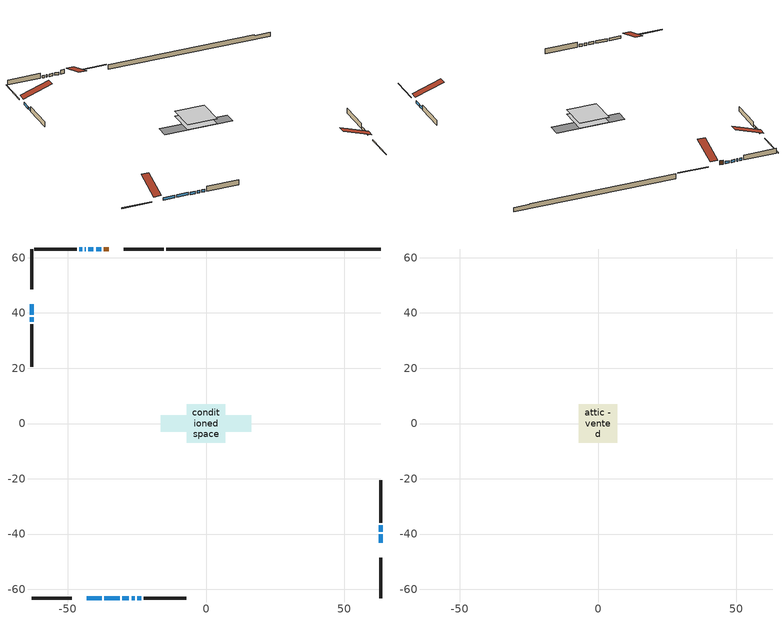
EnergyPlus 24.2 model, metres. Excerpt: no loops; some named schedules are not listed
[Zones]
conditioned space
 floor adiabatic (AdiabaticFloorConstruction): -7.04,-7.04 -7.04,7.04 7.04,7.04 7.04,-7.04 z0.61
 floor foundation (Slab1 construction): -16.32,-3.04 -16.32,3.04 16.32,3.04 16.32,-3.04 z-1.83
 wall outside (RimJoist1 construction): -15.22,63.12 -29.74,63.12 / -63.12,-63.12 -48.61,-63.12 / -63.12,63.12 -63.12,48.61 / 63.12,-63.12 63.12,-48.61 z0.61:0.91
 wall outside (AdiabaticWallConstruction 1): -35.21,63.12 -36.95,63.12 z0.61:2.64
 wall outside (AdiabaticWallConstruction): 63.12,-43.14 63.12,-40.09 / -37.88,63.12 -39.78,63.12 / -40.71,63.12 -42.54,63.12 / -43.47,63.12 -43.93,63.12 / -43.14,-63.12 -37.65,-63.12 / -36.72,-63.12 -31.23,-63.12 / -30.31,-63.12 -27.87,-63.12 / -26.94,-63.12 -25.72,-63.12 / -63.12,43.14 -63.12,39.33 / -24.79,-63.12 -23.42,-63.12 / 63.12,-39.16 63.12,-36.87 / -63.12,38.4 -63.12,36.87 / -44.85,63.12 -45.87,63.12 z0.61:1.83
 wall outside (Wall1 construction): -46.8,63.12 -62.2,63.12 / -22.49,-63.12 -7.09,-63.12 / -63.12,35.94 -63.12,20.55 / 63.12,-35.94 63.12,-20.55 z0.61:3.05
 wall foundation (FoundationWall1 construction): -14.3,63.12,-1.83 -14.3,63.12,0.61 55.38,63.12,0.61 55.38,63.12,0.15 63.12,63.12,0.15 63.12,63.12,-1.83
 window (WindowConstruction): 63.12,-43.14 63.12,-40.09 z0.61:1.83
 window (WindowConstruction 3): -37.88,63.12 -39.78,63.12 z0.61:1.83
 window (WindowConstruction 4): -40.71,63.12 -42.54,63.12 z0.61:1.83
 window (WindowConstruction 5): -43.47,63.12 -43.93,63.12 z0.61:1.83
 window (WindowConstruction 6): -43.14,-63.12 -37.65,-63.12 z0.61:1.83
 window (WindowConstruction 7): -36.72,-63.12 -31.23,-63.12 z0.61:1.83
 window (WindowConstruction 8): -30.31,-63.12 -27.87,-63.12 z0.61:1.83
 window (WindowConstruction 9): -26.94,-63.12 -25.72,-63.12 z0.61:1.83
 window (WindowConstruction 10): -63.12,43.14 -63.12,39.33 z0.61:1.83
 window (WindowConstruction 11): -24.79,-63.12 -23.42,-63.12 z0.61:1.83
 window (WindowConstruction 1): 63.12,-39.16 63.12,-36.87 z0.61:1.83
 window (WindowConstruction 12): -63.12,38.4 -63.12,36.87 z0.61:1.83
 window (WindowConstruction 2): -44.85,63.12 -45.87,63.12 z0.61:1.83
 door (Door): -35.21,63.12 -36.95,63.12 z0.61:2.64
 ceiling adiabatic (AdiabaticFloorConstruction): 7.04,-7.04 7.04,7.04 -7.04,7.04 -7.04,-7.04 z0.61
attic - vented
 floor to conditioned space (Floor1 construction Reversed): -7.04,-7.04 -7.04,7.04 7.04,7.04 7.04,-7.04 z3.05
 roof outside (Roof1 construction): -34.28,63.12,3.05 -34.28,49.41,7.62 -30.67,49.41,7.62 -30.67,63.12,3.05; -44.07,-63.12,3.05 -44.07,-49.41,7.62 -47.68,-49.41,7.62 -47.68,-63.12,3.05; -63.12,44.07,3.05 -49.41,44.07,7.62 -49.41,47.68,7.62 -63.12,47.68,3.05; 63.12,-44.07,3.05 49.41,-44.07,7.62 49.41,-47.68,7.62 63.12,-47.68,3.05
[Building]
Building 1: Terrain=Suburbs
[Site:Location]
Toronto City Centre_ON: Latitude {deg}=43.63; Longitude {deg}=-79.39; Time Zone {hr}=-5; Elevation {m}=77; Keep Site Location Information=Yes
[Site:GroundTemperature:Shallow]
5.01852, 3.26908, 3.12898, 3.95918, 7.29196, 10.6092, 13.4851, 15.3069, 15.4617, 13.9799, 11.1774, 7.9619
[Site:WaterMainsTemperature]
Calculation Method=Schedule; Temperature Schedule=mains temperature schedule
[Material] Roughness=Rough; Thermal Absorptance=0.9
Name | Thickness {m} | Conductivity {W/m-K} | Density {kg/m3} | Specific Heat {J/kg-K} | Solar Absorptance | Visible Absorptance
asphalt or fiberglass shingles | 0.00635 | 0.162714 | 1121.4 | 1465.45 | 0.4 | 0.4
ceiling loosefill ins | 0.254 | 0.0480833 | 16.02 | 1046.75 | 0.7 | 0.7
ceiling stud and cavity | 0.1397 | 0.301659 | 65.682 | 1177.47 | 0.7 | 0.7
concrete 4.0 in. | 0.1016 | 1.803125 | 2242.8 | 837.4 | 0.7 | 0.7
concrete 8.0 in. | 0.2032 | 1.803125 | 2242.8 | 837.4 | 0.7 | 0.7
door material | 0.04445 | 0.188738 | 512.64 | 1214.23 | 0.7 | 0.7
exterior vertical ins | 0.0360198 | 0.029427 | 32.04 | 1214.23 | 0.7 | 0.7
floor covering | 0.0127 | 0.0433444 | 54.468 | 1339.84 | 0.6 | 0.6
floor rigid ins; wall rigid ins 1 | 0.512978 | 0.029427 | 32.04 | 1214.23 | 0.7 | 0.7
floor stud and cavity | 0.1397 | 1.75129 | 37.0049 | 1207.88 | 0.7 | 0.7
furniture material conditioned space 1 | 0.1524 | 0.115458 | 640.8 | 1214.23 | 0.6 | 0.6
gypsum board | 0.0127 | 0.160291 | 801 | 837.4 | 0.6 | 0.6
gypsum board 1 | 0.0127 | 0.160291 | 801 | 837.4 | 0.7 | 0.7
osb sheathing 0.5 in. | 0.0127 | 0.115458 | 512.64 | 1214.23 | 0.7 | 0.7
osb sheathing 0.75 in. | 0.01905 | 0.115458 | 512.64 | 1214.23 | 0.7 | 0.7
rim joist stud and cavity | 0.0508 | 0.648972 | 50.32683 | 1063.81 | 0.6 | 0.6
wall rigid ins | 0.051816 | 0.029427 | 32.04 | 1214.23 | 0.7 | 0.7
wall stud and cavity | 0.1397 | 0.58773 | 139.0536 | 1170.24 | 0.7 | 0.7
wall stud and cavity 1 | 0.0889 | 0.380278 | 52.3479 | 1209.89 | 0.7 | 0.7
wall stud and cavity 2 | 0.0889 | 0.391764 | 83.0341 | 1211.67 | 0.7 | 0.7
wood siding | 0.0254 | 0.102417 | 544.68 | 1172.36 | 0.4 | 0.4
wood siding 1; wood siding 2; wood siding 3 | 0.0254 | 0.102417 | 544.68 | 1172.36 | 0.7 | 0.7
[WindowMaterial:SimpleGlazingSystem]
Name | U-Factor {W/m2-K} | Solar Heat Gain Coefficient
WindowMaterial | 2.12584 | 0.63
WindowMaterial 1 | 2.31322 | 0.57
WindowMaterial 10 | 2.25871 | 0.59
WindowMaterial 11 | 5.25442 | 0.64
WindowMaterial 12 | 5.39637 | 0.63
WindowMaterial 2 | 2.33025 | 0.56
WindowMaterial 3 | 2.09916 | 0.64
WindowMaterial 4 | 2.303 | 0.54
WindowMaterial 5 | 2.4546 | 0.47
WindowMaterial 6 | 2.06339 | 0.65
WindowMaterial 7 | 2.10881 | 0.64
WindowMaterial 8 | 2.15139 | 0.62
WindowMaterial 9 | 2.27915 | 0.58
[Construction]
AdiabaticFloorConstruction: floor stud and cavity, floor rigid ins, osb sheathing 0.75 in., floor covering
AdiabaticWallConstruction: wood siding 2, wall rigid ins 1, wall stud and cavity 1, gypsum board
AdiabaticWallConstruction 1: wood siding 3, wall rigid ins 1, wall stud and cavity 1, gypsum board
Door: door material
Floor1 construction Reversed: gypsum board, ceiling stud and cavity, ceiling loosefill ins
FoundationWall1 construction: concrete 8.0 in., gypsum board 1
furniture construction conditioned space 1: furniture material conditioned space 1
PartitionWallConstruction: gypsum board, wall stud and cavity 2, gypsum board
RimJoist1 construction: wood siding 1, rim joist stud and cavity
Roof1 construction: asphalt or fiberglass shingles
Slab1 construction: concrete 4.0 in.
Wall1 construction: wood siding, wall rigid ins, osb sheathing 0.5 in., wall stud and cavity, gypsum board
WindowConstruction: WindowMaterial
WindowConstruction 1: WindowMaterial 1
WindowConstruction 10: WindowMaterial 10
WindowConstruction 11: WindowMaterial 11
WindowConstruction 12: WindowMaterial 12
WindowConstruction 2: WindowMaterial 2
WindowConstruction 3: WindowMaterial 3
WindowConstruction 4: WindowMaterial 4
WindowConstruction 5: WindowMaterial 5
WindowConstruction 6: WindowMaterial 6
WindowConstruction 7: WindowMaterial 7
WindowConstruction 8: WindowMaterial 8
WindowConstruction 9: WindowMaterial 9
[Zone] Multiplier=1; Part of Total Floor Area=Yes
Name | Volume {m3}
attic - vented | 147.13
conditioned space | 1027.3
[Space]
Name | Zone | Volume {m3}
attic - vented 1 | attic - vented | 147.13
conditioned space 1 | conditioned space | 1027.3
[ZoneInfiltration:EffectiveLeakageArea]
infil attic - vented 1: Zone or Space=attic - vented 1; Schedule=Always On Discrete; Effective Air Leakage Area {cm2}=8347.79; Stack Coefficient=0.000317893; Wind Coefficient=1.20465e-05
[ZoneMixing]
whole house fan mix: Zone or Space=attic - vented; Schedule=Always On Continuous; Design Flow Rate Calculation Method=Flow/Zone; Design Flow Rate {m3/s}=0; Source Zone or Space=conditioned space
[SurfaceProperty:ExposedFoundationPerimeter]
Slab1: Exposed Perimeter Calculation Method=TotalExposedPerimeter; Total Exposed Perimeter {m}=77.42
[InternalMass] Zone or ZoneList=conditioned space; Space or SpaceList=conditioned space 1
Name | Construction | Surface Area {m2}
furniture mass conditioned space 1 | furniture construction conditioned space 1 | 158.64
partition wall mass | PartitionWallConstruction | 396.599
[Lights]
interior lighting: Zone or ZoneList or Space or SpaceList=conditioned space 1; Schedule=interior lighting schedule; Design Level Calculation Method=LightingLevel; Lighting Level {W}=343.2; Return Air Fraction=0; Fraction Radiant=0.6; Fraction Visible=0.2; Fraction Replaceable=1
[People]
occupants: Zone or ZoneList or Space or SpaceList=conditioned space 1; Number of People Schedule=occupants schedule; Number of People Calculation Method=People; Number of People=3; Fraction Radiant=0.314171; Sensible Heat Fraction=0.56303; Activity Level Schedule=occupants activity schedule; Carbon Dioxide Generation Rate {m3/s-W}=0; Enable ASHRAE 55 Comfort Warnings=No; Mean Radiant Temperature Calculation Type=EnclosureAveraged
[ElectricEquipment] Zone or ZoneList or Space or SpaceList=conditioned space 1; Design Level Calculation Method=EquipmentLevel
Name | Schedule | Design Level {W} | Fraction Latent | Fraction Radiant | Fraction Lost
clothes dryer | clothes dryer schedule | 140.772 | 0.015 | 0.081 | 0.85
clothes washer | clothes washer schedule | 32.1985 | 0.03 | 0.162 | 0.7
cooking range | cooking range schedule | 215.147 | 0.08 | 0.432 | 0.2
dishwasher | dishwasher schedule | 66.8632 | 0.3 | 0.18 | 0.4
fridge | fridge schedule | 72.9452 | 0 | 0.6 | 0
mech vent bath fan 0 | mech vent bath fan 0 schedule | 50.2 | 0 | 0 | 1
mech vent bath fan 1 | mech vent bath fan 1 schedule | 50.2 | 0 | 0 | 1
mech vent bath fan 2 | mech vent bath fan 2 schedule | 50.2 | 0 | 0 | 1
mech vent house fan | mech vent house fan schedule | 0 | 0 | 0 | 1
mech vent house fan cfis | mech vent house fan cfis schedule | 0 | 0 | 0 | 0
mech vent range fan 0 | mech vent range fan 0 schedule | 57 | 0 | 0 | 1
misc plug loads | misc plug loads schedule | 494.7 | 0.045 | 0.513 | 0.1
whole house fan | Always On Discrete | 0 | 0 | 0 | 1
[OtherEquipment] Zone or ZoneList or Space or SpaceList=conditioned space 1; Design Level Calculation Method=EquipmentLevel
Name | Fuel Type | Schedule | Design Level {W} | Fraction Latent | Fraction Radiant | Fraction Lost
clothes dryer 1 | Electricity | clothes dryer schedule | 0 | 0.015 | 0.081 | 0.85
cooking range 1 | Electricity | cooking range schedule | 0 | 0.08 | 0.432 | 0.2
general water use latent | None | general water use schedule | 62.594 | 1 | 0 | 0
general water use sensible | None | general water use schedule | -61.6891 | 0 | 0.6 | 0
mech vent house fan latent load | None | Always On Discrete | 0 | 1 | 0 | 0
mech vent house fan sensible load | None | Always On Discrete | 0 | 0 | 0 | 0
water heater energy adjustment1 | FuelOilNo2 | Always On Discrete | 0.01 | 0 | 0 | 1
[ZoneInfiltration:DesignFlowRate] Zone or ZoneList or Space or SpaceList=conditioned space 1; Schedule=Always On Discrete; Design Flow Rate Calculation Method=Flow/Zone; Design Flow Rate {m3/s}=0
infil flow; natural vent flow; whole house fan flow
[AvailabilityManager:Scheduled]
central ac and furnace airloop Availability Manager: Schedule=Always On Discrete
[Foundation:Kiva]
Foundation Kiva 1: Initial Indoor Air Temperature {C}=18; Wall Height Above Grade {m}=0.609996; Wall Depth Below Slab {m}=0.2032; Custom Block Material Name 1=exterior vertical ins; Custom Block Depth 1 {m}=2.43998; Custom Block X Position 1 {m}=0.2159; Custom Block Z Position 1 {m}=0
[Foundation:Kiva:Settings]
Soil Conductivity {W/m-K}=0.849921; Soil Density {kg/m3}=1842.3; Soil Specific Heat {J/kg-K}=418.7; Ground Solar Absorptivity=0.9; Ground Thermal Absorptivity=0.9; Ground Surface Roughness {m}=0.03; Far-Field Width {m}=40; Deep-Ground Boundary Condition=ZeroFlux; Deep-Ground Depth {m}=40; Minimum Cell Dimension {m}=0.2; Maximum Cell Growth Coefficient=3; Simulation Timestep=Timestep
[Exterior:Lights]
exterior lighting: Schedule=exterior lighting schedule; Design Level {W}=75.6
[EnergyManagementSystem:GlobalVariable]
central_ac_and_furnace_airloop_Fan_RTF
infil_program_Qfan
infil_program_Qinf
natural_vent_program_Qnv
natural_vent_program_Qwhf
[EnergyManagementSystem:Sensor]
Name | Output:Variable or Output:Meter Index Key | Output:Variable or Output:Meter
airflow_gain | infil flow | Infiltration Sensible Heat Gain Energy
airflow_gain_1 | natural vent flow | Infiltration Sensible Heat Gain Energy
airflow_gain_2 | whole house fan flow | Infiltration Sensible Heat Gain Energy
airflow_loss | infil flow | Infiltration Sensible Heat Loss Energy
airflow_loss_1 | natural vent flow | Infiltration Sensible Heat Loss Energy
airflow_loss_2 | whole house fan flow | Infiltration Sensible Heat Loss Energy
clg_load_cond |  | Cooling:EnergyTransfer:Zone:CONDITIONED SPACE
clg_sp_s; clg_sp_s_1 | cooling setpoint | Schedule Value
clothes_dryer_exhaust_0_sch_s | clothes dryer exhaust 0 schedule | Schedule Value
cool_season | cooling season schedule | Schedule Value
htg_load_cond |  | Heating:EnergyTransfer:Zone:CONDITIONED SPACE
htg_sp_s; htg_sp_s_1 | heating setpoint | Schedule Value
ig_ee_conv | clothes dryer | Electric Equipment Convective Heating Energy
ig_ee_conv_2 | cooking range | Electric Equipment Convective Heating Energy
ig_ee_conv_4 | fridge | Electric Equipment Convective Heating Energy
ig_ee_conv_5 | misc plug loads | Electric Equipment Convective Heating Energy
ig_ee_conv_6 | whole house fan | Electric Equipment Convective Heating Energy
ig_ee_rad | clothes dryer | Electric Equipment Radiant Heating Energy
ig_ee_rad_2 | cooking range | Electric Equipment Radiant Heating Energy
ig_ee_rad_4 | fridge | Electric Equipment Radiant Heating Energy
ig_ee_rad_5 | misc plug loads | Electric Equipment Radiant Heating Energy
ig_ee_rad_6 | whole house fan | Electric Equipment Radiant Heating Energy
ig_lgt_conv | interior lighting | Lights Convective Heating Energy
ig_lgt_rad | interior lighting | Lights Radiant Heating Energy
ig_lgt_vis | interior lighting | Lights Visible Radiation Heating Energy
ig_oe_conv | clothes dryer 1 | Other Equipment Convective Heating Energy
ig_oe_conv_1 | cooking range 1 | Other Equipment Convective Heating Energy
ig_oe_conv_2 | general water use latent | Other Equipment Convective Heating Energy
ig_oe_conv_3 | general water use sensible | Other Equipment Convective Heating Energy
ig_oe_conv_4 | water heater energy adjustment1 | Other Equipment Convective Heating Energy
ig_oe_rad | clothes dryer 1 | Other Equipment Radiant Heating Energy
ig_oe_rad_1 | cooking range 1 | Other Equipment Radiant Heating Energy
ig_oe_rad_2 | general water use latent | Other Equipment Radiant Heating Energy
ig_oe_rad_3 | general water use sensible | Other Equipment Radiant Heating Energy
ig_oe_rad_4 | water heater energy adjustment1 | Other Equipment Radiant Heating Energy
ig_ppl_conv | occupants | People Convective Heating Energy
ig_ppl_rad | occupants | People Radiant Heating Energy
im_conv | furniture mass conditioned space 1 | Surface Inside Face Convection Heat Gain Energy
im_conv_1 | partition wall mass | Surface Inside Face Convection Heat Gain Energy
im_ig | furniture mass conditioned space 1 | Surface Inside Face Internal Gains Radiation Heat Gain Energy
im_ig_1 | partition wall mass | Surface Inside Face Internal Gains Radiation Heat Gain Energy
im_lgt | furniture mass conditioned space 1 | Surface Inside Face Lights Radiation Heat Gain Energy
im_lgt_1 | partition wall mass | Surface Inside Face Lights Radiation Heat Gain Energy
im_sol | furniture mass conditioned space 1 | Surface Inside Face Solar Radiation Heat Gain Energy
im_sol_1 | partition wall mass | Surface Inside Face Solar Radiation Heat Gain Energy
im_surf | furniture mass conditioned space 1 | Surface Inside Face Net Surface Thermal Radiation Heat Gain Energy
im_surf_1 | partition wall mass | Surface Inside Face Net Surface Thermal Radiation Heat Gain Energy
mech_vent_bath_fan_0_sch_s | mech vent bath fan 0 schedule | Schedule Value
mech_vent_bath_fan_1_sch_s | mech vent bath fan 1 schedule | Schedule Value
mech_vent_bath_fan_2_sch_s | mech vent bath fan 2 schedule | Schedule Value
mech_vent_range_fan_0_sch_s | mech vent range fan 0 schedule | Schedule Value
mv_conv | mech vent bath fan 0 | Electric Equipment Convective Heating Energy
mv_conv_1 | mech vent bath fan 1 | Electric Equipment Convective Heating Energy
mv_conv_2 | mech vent bath fan 2 | Electric Equipment Convective Heating Energy
mv_conv_3 | mech vent house fan | Electric Equipment Convective Heating Energy
mv_conv_4 | mech vent house fan cfis | Electric Equipment Convective Heating Energy
mv_conv_5 | mech vent range fan 0 | Electric Equipment Convective Heating Energy
mv_conv_6 | mech vent house fan latent load | Other Equipment Convective Heating Energy
mv_conv_7 | mech vent house fan sensible load | Other Equipment Convective Heating Energy
mv_rad | mech vent bath fan 0 | Electric Equipment Radiant Heating Energy
mv_rad_1 | mech vent bath fan 1 | Electric Equipment Radiant Heating Energy
mv_rad_2 | mech vent bath fan 2 | Electric Equipment Radiant Heating Energy
mv_rad_3 | mech vent house fan | Electric Equipment Radiant Heating Energy
mv_rad_4 | mech vent house fan cfis | Electric Equipment Radiant Heating Energy
mv_rad_5 | mech vent range fan 0 | Electric Equipment Radiant Heating Energy
mv_rad_6 | mech vent house fan latent load | Other Equipment Radiant Heating Energy
mv_rad_7 | mech vent house fan sensible load | Other Equipment Radiant Heating Energy
natural_vent_s | natural vent schedule | Schedule Value
out_pb_s |  | Site Outdoor Air Barometric Pressure
out_wt_s |  | Site Outdoor Air Humidity Ratio
site_vw_s |  | Site Wind Speed
ss_back_out | Window1 | Surface Window Shortwave from Zone Back Out Window Heat Transfer Rate
ss_back_out_1 | Window10 | Surface Window Shortwave from Zone Back Out Window Heat Transfer Rate
ss_back_out_10 | Window3 | Surface Window Shortwave from Zone Back Out Window Heat Transfer Rate
ss_back_out_11 | Window31 | Surface Window Shortwave from Zone Back Out Window Heat Transfer Rate
ss_back_out_12 | Window8 | Surface Window Shortwave from Zone Back Out Window Heat Transfer Rate
ss_back_out_2 | Window11 | Surface Window Shortwave from Zone Back Out Window Heat Transfer Rate
ss_back_out_3 | Window13 | Surface Window Shortwave from Zone Back Out Window Heat Transfer Rate
ss_back_out_4 | Window14 | Surface Window Shortwave from Zone Back Out Window Heat Transfer Rate
ss_back_out_5 | Window16 | Surface Window Shortwave from Zone Back Out Window Heat Transfer Rate
ss_back_out_6 | Window19 | Surface Window Shortwave from Zone Back Out Window Heat Transfer Rate
ss_back_out_7 | Window21 | Surface Window Shortwave from Zone Back Out Window Heat Transfer Rate
ss_back_out_8 | Window23 | Surface Window Shortwave from Zone Back Out Window Heat Transfer Rate
ss_back_out_9 | Window28 | Surface Window Shortwave from Zone Back Out Window Heat Transfer Rate
ss_conv | Door1 | Surface Inside Face Convection Heat Gain Energy
ss_conv_1 | Window1 | Surface Inside Face Convection Heat Gain Energy
ss_conv_10 | Window28 | Surface Inside Face Convection Heat Gain Energy
ss_conv_11 | Window3 | Surface Inside Face Convection Heat Gain Energy
ss_conv_12 | Window31 | Surface Inside Face Convection Heat Gain Energy
ss_conv_13 | Window8 | Surface Inside Face Convection Heat Gain Energy
ss_conv_2 | Window10 | Surface Inside Face Convection Heat Gain Energy
ss_conv_3 | Window11 | Surface Inside Face Convection Heat Gain Energy
ss_conv_4 | Window13 | Surface Inside Face Convection Heat Gain Energy
ss_conv_5 | Window14 | Surface Inside Face Convection Heat Gain Energy
ss_conv_6 | Window16 | Surface Inside Face Convection Heat Gain Energy
ss_conv_7 | Window19 | Surface Inside Face Convection Heat Gain Energy
ss_conv_8 | Window21 | Surface Inside Face Convection Heat Gain Energy
ss_conv_9 | Window23 | Surface Inside Face Convection Heat Gain Energy
ss_ig | Door1 | Surface Inside Face Internal Gains Radiation Heat Gain Energy
ss_ig_1 | Window1 | Surface Inside Face Internal Gains Radiation Heat Gain Energy
ss_ig_10 | Window28 | Surface Inside Face Internal Gains Radiation Heat Gain Energy
ss_ig_11 | Window3 | Surface Inside Face Internal Gains Radiation Heat Gain Energy
ss_ig_12 | Window31 | Surface Inside Face Internal Gains Radiation Heat Gain Energy
ss_ig_13 | Window8 | Surface Inside Face Internal Gains Radiation Heat Gain Energy
ss_ig_2 | Window10 | Surface Inside Face Internal Gains Radiation Heat Gain Energy
ss_ig_3 | Window11 | Surface Inside Face Internal Gains Radiation Heat Gain Energy
ss_ig_4 | Window13 | Surface Inside Face Internal Gains Radiation Heat Gain Energy
ss_ig_5 | Window14 | Surface Inside Face Internal Gains Radiation Heat Gain Energy
ss_ig_6 | Window16 | Surface Inside Face Internal Gains Radiation Heat Gain Energy
ss_ig_7 | Window19 | Surface Inside Face Internal Gains Radiation Heat Gain Energy
ss_ig_8 | Window21 | Surface Inside Face Internal Gains Radiation Heat Gain Energy
ss_ig_9 | Window23 | Surface Inside Face Internal Gains Radiation Heat Gain Energy
ss_lgt | Door1 | Surface Inside Face Lights Radiation Heat Gain Energy
ss_sol | Door1 | Surface Inside Face Solar Radiation Heat Gain Energy
ss_surf | Door1 | Surface Inside Face Net Surface Thermal Radiation Heat Gain Energy
ss_surf_1 | Window1 | Surface Inside Face Net Surface Thermal Radiation Heat Gain Energy
ss_surf_10 | Window28 | Surface Inside Face Net Surface Thermal Radiation Heat Gain Energy
ss_surf_11 | Window3 | Surface Inside Face Net Surface Thermal Radiation Heat Gain Energy
ss_surf_12 | Window31 | Surface Inside Face Net Surface Thermal Radiation Heat Gain Energy
ss_surf_13 | Window8 | Surface Inside Face Net Surface Thermal Radiation Heat Gain Energy
ss_surf_2 | Window10 | Surface Inside Face Net Surface Thermal Radiation Heat Gain Energy
ss_surf_3 | Window11 | Surface Inside Face Net Surface Thermal Radiation Heat Gain Energy
ss_surf_4 | Window13 | Surface Inside Face Net Surface Thermal Radiation Heat Gain Energy
ss_surf_5 | Window14 | Surface Inside Face Net Surface Thermal Radiation Heat Gain Energy
ss_surf_6 | Window16 | Surface Inside Face Net Surface Thermal Radiation Heat Gain Energy
ss_surf_7 | Window19 | Surface Inside Face Net Surface Thermal Radiation Heat Gain Energy
ss_surf_8 | Window21 | Surface Inside Face Net Surface Thermal Radiation Heat Gain Energy
ss_surf_9 | Window23 | Surface Inside Face Net Surface Thermal Radiation Heat Gain Energy
ss_trans_in | Window1 | Surface Window Transmitted Solar Radiation Rate
ss_trans_in_1 | Window10 | Surface Window Transmitted Solar Radiation Rate
ss_trans_in_10 | Window3 | Surface Window Transmitted Solar Radiation Rate
ss_trans_in_11 | Window31 | Surface Window Transmitted Solar Radiation Rate
ss_trans_in_12 | Window8 | Surface Window Transmitted Solar Radiation Rate
ss_trans_in_2 | Window11 | Surface Window Transmitted Solar Radiation Rate
ss_trans_in_3 | Window13 | Surface Window Transmitted Solar Radiation Rate
ss_trans_in_4 | Window14 | Surface Window Transmitted Solar Radiation Rate
ss_trans_in_5 | Window16 | Surface Window Transmitted Solar Radiation Rate
ss_trans_in_6 | Window19 | Surface Window Transmitted Solar Radiation Rate
ss_trans_in_7 | Window21 | Surface Window Transmitted Solar Radiation Rate
ss_trans_in_8 | Window23 | Surface Window Transmitted Solar Radiation Rate
ss_trans_in_9 | Window28 | Surface Window Transmitted Solar Radiation Rate
ss_trans_out | Window1 | Surface Inside Face Initial Transmitted Diffuse Transmitted Out Window Solar Radiation Rate
ss_trans_out_1 | Window10 | Surface Inside Face Initial Transmitted Diffuse Transmitted Out Window Solar Radiation Rate
ss_trans_out_10 | Window3 | Surface Inside Face Initial Transmitted Diffuse Transmitted Out Window Solar Radiation Rate
ss_trans_out_11 | Window31 | Surface Inside Face Initial Transmitted Diffuse Transmitted Out Window Solar Radiation Rate
ss_trans_out_12 | Window8 | Surface Inside Face Initial Transmitted Diffuse Transmitted Out Window Solar Radiation Rate
ss_trans_out_2 | Window11 | Surface Inside Face Initial Transmitted Diffuse Transmitted Out Window Solar Radiation Rate
ss_trans_out_3 | Window13 | Surface Inside Face Initial Transmitted Diffuse Transmitted Out Window Solar Radiation Rate
ss_trans_out_4 | Window14 | Surface Inside Face Initial Transmitted Diffuse Transmitted Out Window Solar Radiation Rate
ss_trans_out_5 | Window16 | Surface Inside Face Initial Transmitted Diffuse Transmitted Out Window Solar Radiation Rate
ss_trans_out_6 | Window19 | Surface Inside Face Initial Transmitted Diffuse Transmitted Out Window Solar Radiation Rate
ss_trans_out_7 | Window21 | Surface Inside Face Initial Transmitted Diffuse Transmitted Out Window Solar Radiation Rate
ss_trans_out_8 | Window23 | Surface Inside Face Initial Transmitted Diffuse Transmitted Out Window Solar Radiation Rate
ss_trans_out_9 | Window28 | Surface Inside Face Initial Transmitted Diffuse Transmitted Out Window Solar Radiation Rate
s_conv | Floor1 | Surface Inside Face Convection Heat Gain Energy
s_conv_1 | FoundationWall1 | Surface Inside Face Convection Heat Gain Energy
s_conv_10 | Wall1:180 | Surface Inside Face Convection Heat Gain Energy
s_conv_11 | Wall1:270 | Surface Inside Face Convection Heat Gain Energy
s_conv_12 | Wall1:90 | Surface Inside Face Convection Heat Gain Energy
s_conv_2 | inferred conditioned ceiling | Surface Inside Face Convection Heat Gain Energy
s_conv_3 | inferred conditioned floor | Surface Inside Face Convection Heat Gain Energy
s_conv_4 | RimJoist1:0 | Surface Inside Face Convection Heat Gain Energy
s_conv_5 | RimJoist1:180 | Surface Inside Face Convection Heat Gain Energy
s_conv_6 | RimJoist1:270 | Surface Inside Face Convection Heat Gain Energy
s_conv_7 | RimJoist1:90 | Surface Inside Face Convection Heat Gain Energy
s_conv_8 | Slab1 | Surface Inside Face Convection Heat Gain Energy
s_conv_9 | Wall1:0 | Surface Inside Face Convection Heat Gain Energy
